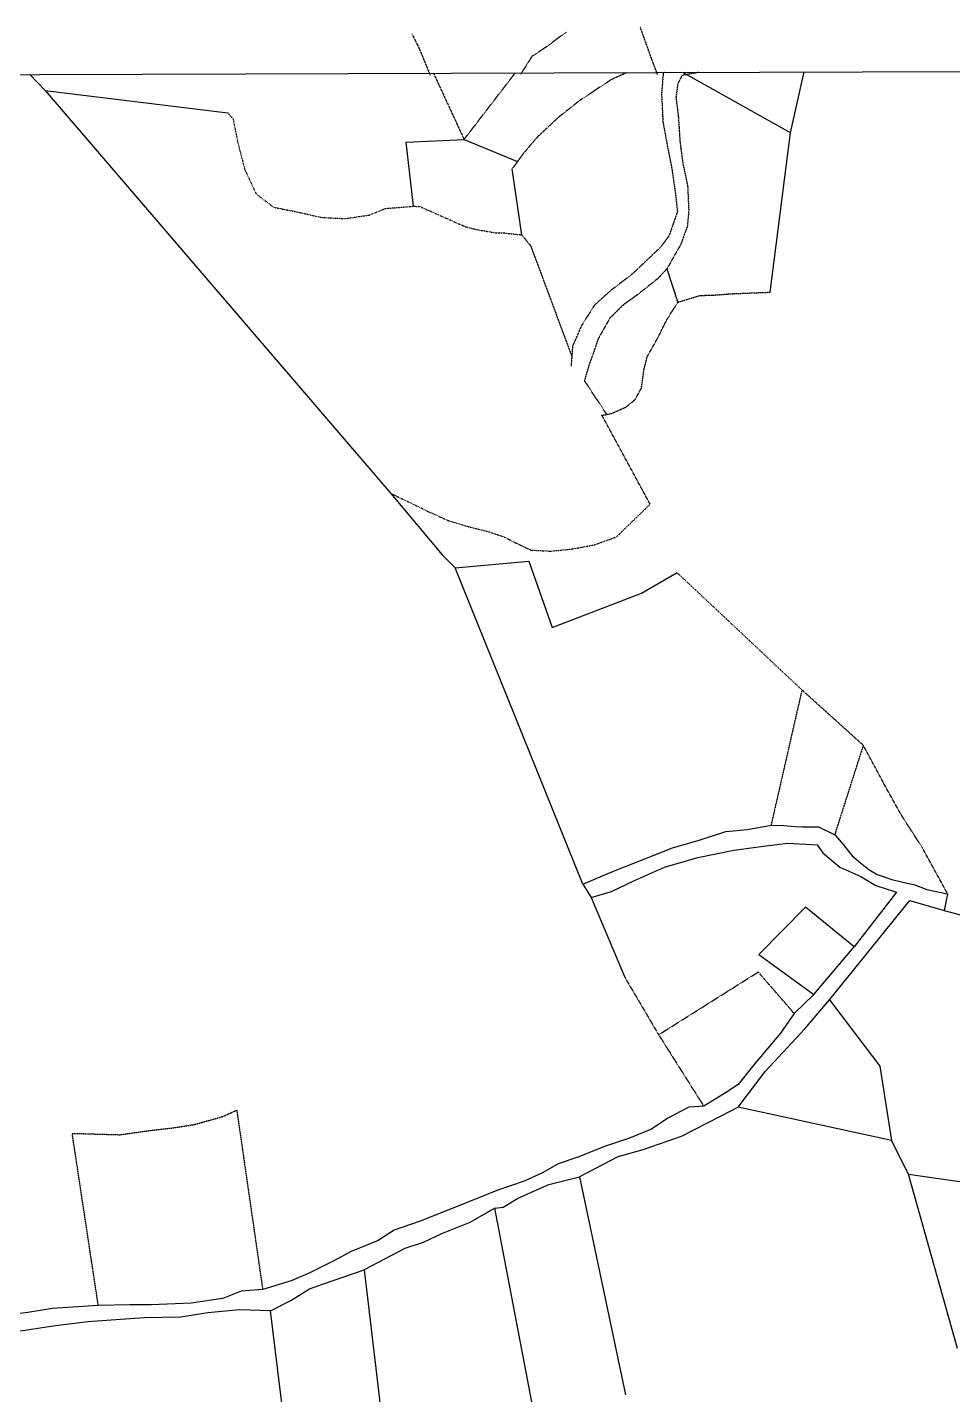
# Model space of a CAD drawing. Header units: millimetres. Extents: x 585668 to 596421, y 1344570 to 1349375.
# Drawn here: x 592514 to 593366, y 1348116 to 1349375 of the extents above; entities that cross this region are included whole.
import ezdxf

# ---------------------------------------------------------------- set-up
doc = ezdxf.new("R2010")
doc.units = ezdxf.units.MM
doc.linetypes.add('DIVIDE', pattern=[1.25, 0.5, -0.25, 0, -0.25, 0, -0.25])
doc.linetypes.add('HIDDEN', pattern=[0.375, 0.25, -0.125])
for name, color, linetype in [('2', 7, 'Continuous'), ('3', 7, 'Continuous'), ('43', 7, 'Continuous')]:
    doc.layers.add(name, color=color, linetype=linetype)

msp = doc.modelspace()

# ---------------------------------------------------------------- linework, layer by layer
at = {"layer": '2', "color": 1, "linetype": 'Continuous'}
for p, q in [((592516.826, 1349331.168), (592530.99, 1349316.334)), ((593216.923, 1349277.372), (593117.764, 1349333.117)), ((593216.923, 1349277.372), (593229.283, 1349333.479)), ((592530.99, 1349316.334), (592848.915, 1348945.47)), ((592530.99, 1349316.334), (592698.901, 1349295.882)), ((592863.07, 1349268.784), (592916.4, 1349271.421)), ((592869.783, 1349209.92), (592863.07, 1349268.784)), ((592916.4, 1349271.421), (592965.525, 1349251.02)), ((593198.127, 1349130.825), (593216.923, 1349277.372)), ((592969.405, 1349183.613), (592960.641, 1349244.232)), ((593103.127, 1349152.358), (593113.105, 1349121.477)), ((593025.703, 1348585.962), (593033.452, 1348573.856)), ((593033.452, 1348573.856), (593063.941, 1348501.035)), ((593314.42, 1348578.823), (593275.308, 1348528.585)), ((593361.445, 1348577.07), (593358.301, 1348561.791)), ((593230.463, 1348564.913), (593187.722, 1348521.494)), ((593275.308, 1348528.585), (593230.463, 1348564.913)), ((593252.698, 1348479.551), (593326.697, 1348571.086)), ((593326.697, 1348571.086), (593358.301, 1348561.791)), ((593238.161, 1348484.721), (593275.308, 1348528.585)), ((593187.722, 1348521.494), (593238.161, 1348484.721)), ((593238.161, 1348484.721), (593220.306, 1348466.989)), ((593252.698, 1348479.551), (593299.07, 1348418.596)), ((593299.07, 1348418.596), (593309.695, 1348350.123)), ((593309.695, 1348350.123), (593168.608, 1348381.041)), ((593325.262, 1348319.306), (593309.695, 1348350.123)), ((593022.67, 1348316.888), (593064.913, 1348116.16)), ((592981.265, 1348096.919), (592944.713, 1348288.058)), ((592824.36, 1348231.309), (592887.262, 1347706.9)), ((592798.408, 1347699.541), (592738.366, 1348193.496))]:
    msp.add_line(p, q, dxfattribs=at)
at = {"layer": '2', "color": 1, "linetype": 'DIVIDE'}
msp.add_line((593227.358, 1348764.816), (593112.4, 1348872.753), dxfattribs=at)
for points in [[(592698.901, 1349295.882), (592703.786, 1349290.349), (592708.342, 1349267.79), (592714.432, 1349244.232), (592725.089, 1349221.235), (592741.225, 1349208.969), (592762.103, 1349204.887), (592785.534, 1349199.564), (592807.396, 1349198.542), (592829.213, 1349201.838), (592844.142, 1349207.851), (592869.783, 1349209.92)], [(592869.783, 1349209.92), (592875.629, 1349209.732), (592896.051, 1349200.564), (592918.004, 1349190.905), (592929.211, 1349188.238), (592946.265, 1349185.383), (592952.616, 1349185.455), (592969.405, 1349183.613)], [(592848.915, 1348945.47), (592851.977, 1348944.235), (592867.554, 1348936.79), (592883.645, 1348928.843), (592902.535, 1348920.42), (592920.631, 1348915.036), (592939.993, 1348910.175), (592953.508, 1348905.501), (592964.494, 1348899.783), (592977.771, 1348893.582), (592995.822, 1348892.517), (593015.874, 1348894.523), (593036.161, 1348898.309), (593056.666, 1348905.656), (593087.604, 1348935.731)]]:
    msp.add_lwpolyline(points, dxfattribs=at)
at = {"layer": '2', "color": 1, "linetype": 'Continuous'}
for points in [[(592848.915, 1348945.47), (592896.256, 1348889.1), (592908.067, 1348877.294)], [(593025.703, 1348585.962), (592908.067, 1348877.294), (592976.099, 1348883.401), (592997.317, 1348822.416), (593079.821, 1348853.838), (593112.4, 1348872.753)], [(593025.703, 1348585.962), (593053.782, 1348597.967), (593082.627, 1348609.473), (593108.186, 1348619.417), (593132.758, 1348626.555), (593157.322, 1348634.455), (593177.374, 1348636.461), (593198.929, 1348640.517)], [(593198.929, 1348640.517), (593210.367, 1348640.138), (593221.048, 1348639.243), (593227.912, 1348638.813), (593242.65, 1348638.726), (593257.463, 1348631.527)], [(593033.452, 1348573.856), (593051.943, 1348579.401), (593073.18, 1348589.55), (593101.002, 1348601.806), (593131.398, 1348610.789), (593164.613, 1348617.517), (593194.047, 1348621.407), (593214.347, 1348623.924), (593241.298, 1348622.198), (593246.711, 1348614.892), (593262.346, 1348601.858), (593281.493, 1348593.184), (593295.3, 1348584.957), (593314.42, 1348578.823)], [(593257.463, 1348631.527), (593264.404, 1348623.73), (593273.418, 1348612.146), (593281.363, 1348605.631), (593289.049, 1348599.621), (593296.464, 1348595.132), (593309.979, 1348590.459), (593318.895, 1348588.273), (593331.122, 1348585.363), (593342.345, 1348581.172), (593361.445, 1348577.07)], [(593358.301, 1348561.791), (593375.371, 1348557.412), (593410.357, 1348540.533), (593444.491, 1348532.283), (593482.737, 1348519.506), (593509.538, 1348507.87), (593514.976, 1348498.024)], [(593168.608, 1348381.041), (593193.423, 1348413.587), (593229.855, 1348452.87), (593252.698, 1348479.551)], [(593220.306, 1348466.989), (593207.535, 1348449.06), (593184.194, 1348421.358), (593168.644, 1348401.873), (593156.026, 1348393.601), (593137.094, 1348381.699)], [(593370.642, 1348158.753), (593325.262, 1348319.306), (593389.896, 1348310.131), (593499.01, 1348323.818), (593583.457, 1348339.511), (593764.75, 1348424.389)], [(593137.094, 1348381.699), (593123.129, 1348380.779), (593103.924, 1348370.653), (593088.784, 1348360.573), (593068.545, 1348352.214), (593045.5, 1348344.839), (593021.971, 1348335.172), (593002.98, 1348328.859), (592988.584, 1348320.566), (592971.642, 1348312.753), (592946.575, 1348304.339), (592926.841, 1348296.239), (592898.501, 1348284.993), (592875.983, 1348275.846), (592852.184, 1348267.7), (592837.293, 1348258.131), (592812.496, 1348248.196), (592796.58, 1348239.378), (592774.335, 1348228.455), (592757.387, 1348221.15), (592731.045, 1348213.229)], [(593168.608, 1348381.041), (593153.447, 1348372.993), (593116.043, 1348353.769), (593080.851, 1348341.683), (593058.052, 1348335.073), (593022.67, 1348316.888)], [(592944.713, 1348288.058), (592952.326, 1348288.907), (592965.709, 1348296.934), (592978.354, 1348302.667), (592994.541, 1348309.71), (593022.67, 1348316.888)], [(592944.713, 1348288.058), (592921.729, 1348274.841), (592895.667, 1348264.383), (592878.728, 1348256.315), (592862.016, 1348250.79), (592824.36, 1348231.309)], [(592738.366, 1348193.496), (592756.816, 1348202.851), (592774.235, 1348213.719), (592787.147, 1348218.185), (592824.36, 1348231.309)], [(592731.045, 1348213.229), (592711.245, 1348211.48), (592694.292, 1348204.682), (592665.115, 1348200.541), (592628.288, 1348199.106), (592608.723, 1348199.138), (592579.766, 1348198.302)], [(592579.766, 1348198.302), (592537.616, 1348195.537), (592514.785, 1348191.975), (592479.263, 1348187.253), (592219.803, 1348166.526)], [(592738.366, 1348193.496), (592709.644, 1348194.441), (592680.708, 1348191.572), (592655.848, 1348187.733), (592622.315, 1348187.098), (592595.909, 1348185.274), (592570.014, 1348183.202), (592540.321, 1348179.817), (592510.134, 1348175.155), (592487.29, 1348172.864), (592466.73, 1348170.852)]]:
    msp.add_lwpolyline(points, dxfattribs=at)
at = {"layer": '3', "color": 30, "linetype": 'HIDDEN'}
for p, q in [((592868.466, 1349368.437), (592875.209, 1349354.9)), ((593010.71, 1349370.462), (592992.563, 1349356.851)), ((593090.716, 1349340.872), (593078.556, 1349374.552)), ((592875.209, 1349354.9), (592885.208, 1349330.518)), ((592992.563, 1349356.851), (592978.771, 1349347.789)), ((592978.771, 1349347.789), (592968.185, 1349330.787)), ((593094.432, 1349331.196), (593090.716, 1349340.872)), ((592888.275, 1349332.373), (592916.4, 1349271.421)), ((592916.4, 1349271.421), (592963.525, 1349332.617)), ((593132.962, 1349333.166), (593117.021, 1349330.351)), ((593047.739, 1349018.352), (593027.215, 1349049.368)), ((593087.604, 1348935.731), (593043.301, 1349017.54)), ((593227.358, 1348764.816), (593198.929, 1348640.517)), ((593283.79, 1348713.884), (593227.358, 1348764.816)), ((593283.79, 1348713.884), (593257.463, 1348631.527)), ((593063.941, 1348501.035), (593095.499, 1348447.535)), ((593095.499, 1348447.535), (593187.129, 1348505.228)), ((593220.306, 1348466.989), (593187.129, 1348505.228)), ((593095.499, 1348447.535), (593137.094, 1348381.699))]:
    msp.add_line(p, q, dxfattribs=at)
for points in [[(593066.156, 1349332.95), (593052.015, 1349326.565), (593022.743, 1349307.179), (593002.583, 1349291.199), (592983.712, 1349273.455), (592970.409, 1349257.807), (592960.641, 1349244.232)], [(593100.71, 1349333.062), (593099.722, 1349332.441), (593098.142, 1349313.369), (593099.432, 1349287.217), (593103.468, 1349265.668), (593107.494, 1349245.136), (593110.776, 1349222.817), (593112.74, 1349205.055), (593105.095, 1349182.866), (593097.077, 1349172.105), (593082.988, 1349158.735), (593071.415, 1349147.679), (593051.753, 1349132.721), (593036.399, 1349118.828), (593024.649, 1349100.403), (593016.213, 1349081), (593014.88, 1349062.693)], [(593117.021, 1349330.351), (593113.039, 1349322.43), (593111.39, 1349309.963), (593113.609, 1349292.205), (593115.12, 1349269.103), (593117.873, 1349248.81), (593122.15, 1349228.535), (593123.149, 1349205.936), (593121.781, 1349190.931), (593115.851, 1349174.859), (593103.127, 1349152.358)], [(592969.405, 1349183.613), (592977.641, 1349173.544), (593015.547, 1349071.846)], [(593103.127, 1349152.358), (593094.08, 1349142.855), (593076.187, 1349128.68), (593062.569, 1349118.871), (593050.499, 1349106.794), (593039.771, 1349087.872), (593034.844, 1349073.081), (593031.875, 1349065.426), (593027.215, 1349049.368)], [(593113.105, 1349121.477), (593117.157, 1349122.793), (593133.62, 1349127.807), (593147.082, 1349128.214), (593162.315, 1349129.403), (593198.127, 1349130.825)], [(593043.301, 1349017.54), (593052.177, 1349019.165), (593065.075, 1349024.901), (593073.642, 1349031.857), (593079.628, 1349042.595), (593081.99, 1349059.644), (593084.917, 1349071.363), (593094.893, 1349089.26), (593103.356, 1349106.123), (593113.105, 1349121.477)], [(593361.445, 1348577.07), (593337.874, 1348619.991), (593318.761, 1348649.752), (593304.001, 1348676.26), (593294.413, 1348694.189), (593283.79, 1348713.884)], [(592579.766, 1348198.302), (592555.75, 1348356.811), (592574.304, 1348356.259), (592599.721, 1348355.532), (592627.121, 1348359.399), (592649.455, 1348361.939), (592668.226, 1348364.947), (592694.573, 1348372.359), (592707.218, 1348378.092), (592731.045, 1348213.229)]]:
    msp.add_lwpolyline(points, dxfattribs=at)
at = {"layer": '43', "color": 1, "linetype": 'Continuous'}
msp.add_lwpolyline([(588836.363, 1349319.229), (595647.803, 1349341.324), (595663.243, 1344731.827), (588850.773, 1344709.805), (588836.363, 1349319.229)], dxfattribs=at)

doc.saveas('drawing.dxf')
